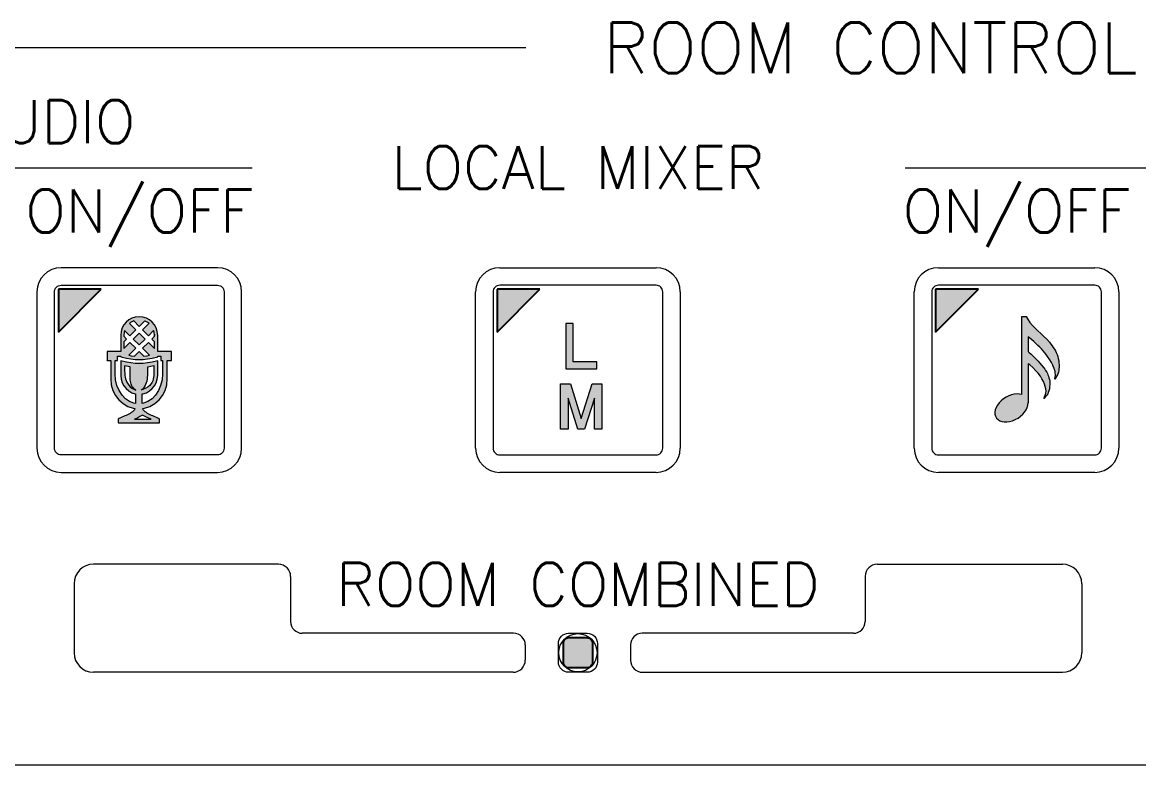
# Model space of a CAD drawing. Header units: inches. Extents: x 4.4 to 24.6, y 1.9 to 17.4.
# Drawn here: x 13.842 to 16.705, y 12.841 to 14.745 of the extents above; entities that cross this region are included whole.
import ezdxf
from ezdxf.enums import TextEntityAlignment as Align

# ---------------------------------------------------------------- set-up
doc = ezdxf.new("R2010")
doc.units = ezdxf.units.IN
doc.header["$LTSCALE"] = 0.4
doc.header["$MEASUREMENT"] = 0
doc.layers.add('ML800-LED', color=251, linetype='Continuous')
doc.layers.add('ML800-OBJECT', color=7, linetype='Continuous', lineweight=15)
doc.layers.add('ML800-TEXT', color=7, linetype='Continuous', lineweight=9)
doc.styles.add('LARGETEXT', font='romans.shx', dxfattribs={"height": 0.09})

msp = doc.modelspace()

# ---------------------------------------------------------------- hatches: boundary and pattern name
at = {"layer": 'ML800-LED'}
for points in [[(14.0444, 14.061), (13.9344, 14.061), (13.9344, 13.951)], [(15.1694, 14.061), (15.0594, 14.061), (15.0594, 13.951)], [(16.2944, 14.061), (16.1844, 14.061), (16.1844, 13.951)], [(15.3042, 13.1525, 0.414214), (15.2909, 13.1657), (15.2429, 13.1657, 0.414214), (15.2297, 13.1525), (15.2297, 13.1045, 0.414214), (15.2429, 13.0912), (15.2909, 13.0912, 0.414214), (15.3042, 13.1045)]]:
    msp.add_hatch(color=256, dxfattribs=at).paths.add_polyline_path(points)
at = {"layer": 'ML800-TEXT'}
h = msp.add_hatch(color=256, dxfattribs=at)
h.paths.add_polyline_path([(14.2246, 13.9013), (14.2036, 13.9013), (14.1891, 13.9013), (14.1891, 13.9423), (14.1876, 13.9523), (14.1851, 13.9613), (14.1806, 13.9693), (14.1751, 13.9763), (14.1681, 13.9823), (14.1601, 13.9863), (14.1511, 13.9893), (14.1416, 13.9903), (14.1316, 13.9893), (14.1231, 13.9863), (14.1151, 13.9823), (14.1081, 13.9763), (14.1021, 13.9693), (14.0976, 13.9613), (14.0951, 13.9523), (14.0941, 13.9423), (14.0941, 13.9013), (14.0596, 13.9013), (14.0596, 13.8785), (14.0598, 13.8783), (14.0686, 13.8783), (14.0686, 13.8313), (14.0696, 13.8158), (14.0741, 13.8013), (14.0806, 13.7883), (14.0896, 13.7768), (14.1001, 13.7673), (14.1126, 13.7603), (14.1261, 13.7558), (14.1308, 13.7552), (14.1294, 13.7518), (14.1275, 13.7493), (14.1244, 13.7463), (14.1214, 13.7443), (14.1184, 13.7423), (14.1149, 13.7403), (14.1119, 13.7388), (14.1079, 13.7373), (14.1044, 13.7358), (14.1009, 13.7343), (14.0974, 13.7328), (14.0939, 13.7313), (14.0904, 13.7293), (14.0874, 13.7273), (14.0874, 13.7183), (14.1939, 13.7183), (14.1939, 13.7273), (14.1909, 13.7293), (14.1874, 13.7313), (14.1839, 13.7328), (14.1804, 13.7343), (14.1769, 13.7358), (14.1734, 13.7373), (14.1694, 13.7388), (14.1664, 13.7403), (14.1629, 13.7423), (14.1599, 13.7443), (14.1569, 13.7463), (14.1537, 13.7493), (14.1519, 13.7518), (14.1505, 13.7551), (14.1556, 13.7558), (14.1691, 13.7603), (14.1816, 13.7673), (14.1926, 13.7768), (14.2011, 13.7883), (14.2081, 13.8013), (14.2121, 13.8158), (14.2136, 13.8313), (14.2136, 13.8783), (14.2246, 13.8783)])
h.paths.add_polyline_path([(14.0801, 13.8783), (14.086, 13.8783), (14.0861, 13.8784), (14.0861, 13.8893), (14.0941, 13.8893), (14.0941, 13.8876), (14.1087, 13.8842), (14.1203, 13.8823), (14.1313, 13.8808), (14.1416, 13.8803), (14.1519, 13.8808), (14.1629, 13.8823), (14.1745, 13.8842), (14.1888, 13.8875), (14.1891, 13.8877), (14.1891, 13.8893), (14.1971, 13.8893), (14.1971, 13.8783), (14.2011, 13.8783), (14.2011, 13.8438), (14.2001, 13.8283), (14.1966, 13.8138), (14.1911, 13.8008), (14.1836, 13.7893), (14.1746, 13.7798), (14.1641, 13.7728), (14.1526, 13.7683), (14.1495, 13.7678), (14.1495, 13.7927), (14.1511, 13.7928), (14.1601, 13.7953), (14.1681, 13.7998), (14.1751, 13.8058), (14.1806, 13.8128), (14.1851, 13.8208), (14.1876, 13.8298), (14.1891, 13.8393), (14.1891, 13.8773), (14.1745, 13.874), (14.1629, 13.872), (14.1519, 13.8706), (14.1416, 13.8701), (14.1313, 13.8706), (14.1203, 13.872), (14.1087, 13.874), (14.0941, 13.8773), (14.0941, 13.8393), (14.0951, 13.8298), (14.0976, 13.8208), (14.1021, 13.8128), (14.1081, 13.8058), (14.1151, 13.7998), (14.1231, 13.7953), (14.1316, 13.7928), (14.1318, 13.7928), (14.1318, 13.7678), (14.1281, 13.7683), (14.1171, 13.7728), (14.1066, 13.7798), (14.0976, 13.7893), (14.0901, 13.8008), (14.0846, 13.8138), (14.0811, 13.8283), (14.0801, 13.8438)], flags=17)
h.paths.add_polyline_path([(14.1021, 13.9088), (14.1021, 13.9258), (14.1093, 13.933), (14.1021, 13.9402), (14.1021, 13.9419), (14.103, 13.9509), (14.1042, 13.9551), (14.1178, 13.9415), (14.1331, 13.9568), (14.1167, 13.9732), (14.1196, 13.9756), (14.1262, 13.979), (14.1274, 13.9794), (14.1416, 13.9652), (14.1557, 13.9794), (14.157, 13.9789), (14.1672, 13.9738), (14.1501, 13.9568), (14.1654, 13.9415), (14.1786, 13.9547), (14.1798, 13.9507), (14.1811, 13.9417), (14.1811, 13.9402), (14.1739, 13.933), (14.1811, 13.9258), (14.1811, 13.9088), (14.1654, 13.9245), (14.1501, 13.9092), (14.1681, 13.8912), (14.1617, 13.8902), (14.1533, 13.8891), (14.1416, 13.9007), (14.1299, 13.8891), (14.1214, 13.8902), (14.1151, 13.8912), (14.1331, 13.9092), (14.1178, 13.9245)], flags=16)
h.paths.add_polyline_path([(14.1041, 13.8642), (14.118, 13.8614), (14.118, 13.8488), (14.1181, 13.8339), (14.1186, 13.829), (14.1196, 13.8245), (14.1212, 13.8169), (14.123, 13.8125), (14.1253, 13.8093), (14.1266, 13.808), (14.1329, 13.8021), (14.1225, 13.8073), (14.1184, 13.8108), (14.1153, 13.8145), (14.1102, 13.8226), (14.1082, 13.8267), (14.1064, 13.8313), (14.1054, 13.8353), (14.1047, 13.8404), (14.1044, 13.8455), (14.1041, 13.8505)], flags=16)
h.paths.add_polyline_path([(14.1263, 13.933), (14.1416, 13.9483), (14.1569, 13.933), (14.1416, 13.9177)], flags=0)
h.paths.add_polyline_path([(14.164, 13.8619), (14.179, 13.8648), (14.179, 13.8501), (14.1789, 13.8399), (14.1776, 13.8308), (14.1764, 13.8262), (14.1747, 13.822), (14.1688, 13.8139), (14.1642, 13.8103), (14.1586, 13.8067), (14.1469, 13.8019), (14.154, 13.8088), (14.1566, 13.8127), (14.1588, 13.8171), (14.1619, 13.826), (14.1628, 13.8304), (14.1633, 13.8353), (14.1636, 13.8398), (14.1639, 13.8452), (14.164, 13.8497)], flags=16)
h.paths.add_polyline_path([(14.1499, 13.738), (14.1582, 13.7333), (14.1618, 13.7315), (14.166, 13.7299), (14.172, 13.7273), (14.1295, 13.7273), (14.1299, 13.7275), (14.1343, 13.7294), (14.1382, 13.7308), (14.143, 13.7341)], flags=16)
h = msp.add_hatch(color=256, dxfattribs=at)
edge = h.paths.add_edge_path()
edge.add_line((16.4464, 13.9536), (16.4391, 13.9613))
edge.add_line((16.4391, 13.9613), (16.4327, 13.968))
edge.add_line((16.4327, 13.968), (16.4264, 13.9756))
edge.add_line((16.4264, 13.9756), (16.4219, 13.9821))
edge.add_line((16.4219, 13.9821), (16.4191, 13.9864))
edge.add_line((16.4191, 13.9864), (16.4168, 13.9906))
edge.add_line((16.4168, 13.9906), (16.4058, 13.9906))
edge.add_line((16.4058, 13.9906), (16.4058, 13.7906))
edge.add_ellipse((16.3791, 13.7564), major_axis=(0.0395, 0.0245), ratio=0.664119, start_angle=28.8921, end_angle=337.7625)
edge.add_line((16.4218, 13.7692), (16.4218, 13.7816))
edge.add_line((16.4218, 13.7816), (16.4218, 13.8695))
edge.add_line((16.4218, 13.8695), (16.4256, 13.8667))
edge.add_line((16.4256, 13.8667), (16.4341, 13.8596))
edge.add_line((16.4341, 13.8596), (16.4417, 13.8518))
edge.add_line((16.4417, 13.8518), (16.4478, 13.8452))
edge.add_line((16.4478, 13.8452), (16.4531, 13.8376))
edge.add_line((16.4531, 13.8376), (16.4569, 13.8312))
edge.add_line((16.4569, 13.8312), (16.4608, 13.8238))
edge.add_line((16.4608, 13.8238), (16.4632, 13.8176))
edge.add_line((16.4632, 13.8176), (16.4656, 13.8113))
edge.add_line((16.4656, 13.8113), (16.467, 13.8052))
edge.add_line((16.467, 13.8052), (16.4675, 13.7991))
edge.add_line((16.4675, 13.7991), (16.467, 13.7941))
edge.add_line((16.467, 13.7941), (16.466, 13.7912))
edge.add_line((16.466, 13.7912), (16.4655, 13.7892))
edge.add_line((16.4655, 13.7892), (16.4637, 13.7844))
edge.add_line((16.4637, 13.7844), (16.4628, 13.7825))
edge.add_line((16.4628, 13.7825), (16.4617, 13.7806))
edge.add_line((16.4617, 13.7806), (16.4672, 13.7861))
edge.add_line((16.4672, 13.7861), (16.4695, 13.7888))
edge.add_line((16.4695, 13.7888), (16.4719, 13.7926))
edge.add_line((16.4719, 13.7926), (16.4731, 13.7955))
edge.add_line((16.4731, 13.7955), (16.4746, 13.8004))
edge.add_line((16.4746, 13.8004), (16.4761, 13.8053))
edge.add_line((16.4761, 13.8053), (16.4766, 13.8103))
edge.add_line((16.4766, 13.8103), (16.477, 13.8152))
edge.add_line((16.477, 13.8152), (16.4772, 13.8203))
edge.add_line((16.4772, 13.8203), (16.477, 13.8253))
edge.add_line((16.477, 13.8253), (16.4762, 13.8294))
edge.add_line((16.4762, 13.8294), (16.4749, 13.8335))
edge.add_line((16.4749, 13.8335), (16.4736, 13.8377))
edge.add_line((16.4736, 13.8377), (16.4725, 13.8408))
edge.add_line((16.4725, 13.8408), (16.4709, 13.845))
edge.add_line((16.4709, 13.845), (16.4692, 13.8481))
edge.add_line((16.4692, 13.8481), (16.4666, 13.8524))
edge.add_line((16.4666, 13.8524), (16.4645, 13.8556))
edge.add_line((16.4645, 13.8556), (16.4622, 13.8589))
edge.add_line((16.4622, 13.8589), (16.4568, 13.8654))
edge.add_line((16.4568, 13.8654), (16.452, 13.8709))
edge.add_line((16.452, 13.8709), (16.447, 13.8764))
edge.add_line((16.447, 13.8764), (16.4412, 13.8826))
edge.add_line((16.4412, 13.8826), (16.4346, 13.8889))
edge.add_line((16.4346, 13.8889), (16.4291, 13.8942))
edge.add_line((16.4291, 13.8942), (16.4238, 13.8991))
edge.add_line((16.4238, 13.8991), (16.4218, 13.9009))
edge.add_line((16.4218, 13.9009), (16.4218, 13.9387))
edge.add_line((16.4218, 13.9387), (16.4256, 13.9355))
edge.add_line((16.4256, 13.9355), (16.4312, 13.9309))
edge.add_line((16.4312, 13.9309), (16.4363, 13.9264))
edge.add_line((16.4363, 13.9264), (16.4423, 13.9208))
edge.add_line((16.4423, 13.9208), (16.4469, 13.9164))
edge.add_line((16.4469, 13.9164), (16.4514, 13.9119))
edge.add_line((16.4514, 13.9119), (16.4556, 13.9075))
edge.add_line((16.4556, 13.9075), (16.4641, 13.8976))
edge.add_line((16.4641, 13.8976), (16.4677, 13.8933))
edge.add_line((16.4677, 13.8933), (16.4714, 13.8879))
edge.add_line((16.4714, 13.8879), (16.4771, 13.8799))
edge.add_line((16.4771, 13.8799), (16.4814, 13.873))
edge.add_line((16.4814, 13.873), (16.4849, 13.8664))
edge.add_line((16.4849, 13.8664), (16.4862, 13.8633))
edge.add_line((16.4862, 13.8633), (16.4886, 13.8575))
edge.add_line((16.4886, 13.8575), (16.4895, 13.8552))
edge.add_line((16.4895, 13.8552), (16.4904, 13.8523))
edge.add_line((16.4904, 13.8523), (16.491, 13.8494))
edge.add_line((16.491, 13.8494), (16.4914, 13.8454))
edge.add_line((16.4914, 13.8454), (16.4917, 13.8424))
edge.add_line((16.4917, 13.8424), (16.4916, 13.8393))
edge.add_line((16.4916, 13.8393), (16.4912, 13.8362))
edge.add_line((16.4912, 13.8362), (16.4904, 13.8326))
edge.add_line((16.4904, 13.8326), (16.4898, 13.8298))
edge.add_line((16.4898, 13.8298), (16.4951, 13.8382))
edge.add_line((16.4951, 13.8382), (16.4974, 13.8425))
edge.add_line((16.4974, 13.8425), (16.4992, 13.8477))
edge.add_line((16.4992, 13.8477), (16.5002, 13.8517))
edge.add_line((16.5002, 13.8517), (16.5008, 13.8578))
edge.add_line((16.5008, 13.8578), (16.501, 13.8601))
edge.add_line((16.501, 13.8601), (16.5014, 13.8669))
edge.add_line((16.5014, 13.8669), (16.5008, 13.872))
edge.add_line((16.5008, 13.872), (16.5, 13.8771))
edge.add_line((16.5, 13.8771), (16.4989, 13.8832))
edge.add_line((16.4989, 13.8832), (16.4974, 13.8884))
edge.add_line((16.4974, 13.8884), (16.4959, 13.8936))
edge.add_line((16.4959, 13.8936), (16.4938, 13.8988))
edge.add_line((16.4938, 13.8988), (16.4918, 13.903))
edge.add_line((16.4918, 13.903), (16.4892, 13.9073))
edge.add_line((16.4892, 13.9073), (16.4862, 13.9116))
edge.add_line((16.4862, 13.9116), (16.483, 13.9159))
edge.add_line((16.483, 13.9159), (16.4797, 13.9202))
edge.add_line((16.4797, 13.9202), (16.4763, 13.9246))
edge.add_line((16.4763, 13.9246), (16.4695, 13.9323))
edge.add_line((16.4695, 13.9323), (16.4612, 13.9401))
edge.add_line((16.4612, 13.9401), (16.4538, 13.9468))
edge.add_line((16.4538, 13.9468), (16.4464, 13.9536))
h = msp.add_hatch(color=256, dxfattribs=at)
h.paths.add_polyline_path([(15.2549, 13.9732), (15.2357, 13.9732), (15.2357, 13.8566), (15.3153, 13.8566), (15.3153, 13.8749), (15.2549, 13.8749)])
h.paths.add_polyline_path([(15.248, 13.8182), (15.2222, 13.8182), (15.2222, 13.7017), (15.2419, 13.7017), (15.2419, 13.7815), (15.2664, 13.7017), (15.2841, 13.7017), (15.3092, 13.7813), (15.3092, 13.7017), (15.3284, 13.7017), (15.3284, 13.8182), (15.303, 13.8182), (15.2755, 13.729)])

# ---------------------------------------------------------------- linework, layer by layer
at = {"layer": 'ML800-LED'}
for p, q in [((13.9344, 13.951), (14.0444, 14.061)), ((13.9344, 14.061), (13.9344, 13.951)), ((14.0444, 14.061), (13.9344, 14.061)), ((15.0594, 13.951), (15.1694, 14.061)), ((15.0594, 14.061), (15.0594, 13.951)), ((15.1694, 14.061), (15.0594, 14.061)), ((16.1844, 13.951), (16.2944, 14.061)), ((16.1844, 14.061), (16.1844, 13.951)), ((16.2944, 14.061), (16.1844, 14.061))]:
    msp.add_line(p, q, dxfattribs=at)
at = {"layer": 'ML800-OBJECT'}
for p, q in [((14.3424, 14.116), (13.9414, 14.116)), ((15.0664, 14.116), (15.4674, 14.116)), ((16.1914, 14.116), (16.5924, 14.116)), ((13.8794, 14.054), (13.8794, 13.653)), ((14.4044, 13.653), (14.4044, 14.054)), ((15.0044, 13.653), (15.0044, 14.054)), ((15.5294, 14.054), (15.5294, 13.653)), ((16.1294, 13.653), (16.1294, 14.054)), ((16.6544, 14.054), (16.6544, 13.653)), ((13.9414, 13.591), (14.3424, 13.591)), ((15.4674, 13.591), (15.0664, 13.591)), ((16.5924, 13.591), (16.1914, 13.591)), ((14.4989, 13.3554), (14.0244, 13.3554)), ((16.0348, 13.3554), (16.5094, 13.3554)), ((14.5299, 13.3244), (14.5299, 13.2085)), ((16.0038, 13.3244), (16.0038, 13.2085)), ((13.9744, 13.3054), (13.9744, 13.1285)), ((16.5594, 13.3054), (16.5594, 13.1285)), ((15.1018, 13.1785), (14.5599, 13.1785)), ((15.9738, 13.1785), (15.4318, 13.1785)), ((15.1318, 13.1485), (15.1318, 13.1095)), ((15.4018, 13.1485), (15.4018, 13.1095)), ((15.1008, 13.0785), (14.0244, 13.0785)), ((15.4328, 13.0785), (16.5094, 13.0785)), ((12.7419, 12.8415), (19.2919, 12.8415))]:
    msp.add_line(p, q, dxfattribs=at)
for points in [[(14.3424, 14.071, -0.414214), (14.3594, 14.054), (14.3594, 13.653, -0.414214), (14.3424, 13.636), (13.9414, 13.636, -0.414214), (13.9244, 13.653), (13.9244, 14.054, -0.414214), (13.9414, 14.071)], [(15.0664, 14.071, 0.414214), (15.0494, 14.054), (15.0494, 13.653, 0.414214), (15.0664, 13.636), (15.4674, 13.636, 0.414214), (15.4844, 13.653), (15.4844, 14.054, 0.414214), (15.4674, 14.071)], [(16.1914, 14.071, 0.414214), (16.1744, 14.054), (16.1744, 13.653, 0.414214), (16.1914, 13.636), (16.5924, 13.636, 0.414214), (16.6094, 13.653), (16.6094, 14.054, 0.414214), (16.5924, 14.071)]]:
    msp.add_lwpolyline(points, format="xyb", close=True, dxfattribs=at)
for centre, radius, start, end in [((13.9414, 14.054), 0.062, 90, 180), ((14.3424, 14.054), 0.062, 0, 90), ((15.0664, 14.054), 0.062, 90, 180), ((15.4674, 14.054), 0.062, 0, 90), ((16.1914, 14.054), 0.062, 90, 180), ((16.5924, 14.054), 0.062, 0, 90), ((13.9414, 13.653), 0.062, 180, 270), ((14.3424, 13.653), 0.062, 270, 0), ((15.0664, 13.653), 0.062, 180, 270), ((15.4674, 13.653), 0.062, 270, 0), ((16.1914, 13.653), 0.062, 180, 270), ((16.5924, 13.653), 0.062, 270, 0), ((14.0244, 13.3054), 0.05, 90, 180), ((14.4989, 13.3244), 0.031, 360, 90), ((16.0348, 13.3244), 0.031, 90, 180), ((16.5094, 13.3054), 0.05, 0, 90), ((14.5599, 13.2085), 0.03, 180, 270), ((15.9738, 13.2085), 0.03, 270, 0), ((15.1018, 13.1485), 0.03, 0, 90), ((15.4318, 13.1485), 0.03, 90, 180), ((14.0244, 13.1285), 0.05, 180, 270), ((16.5094, 13.1285), 0.05, 270, 360), ((15.1008, 13.1095), 0.031, 270, 360), ((15.4328, 13.1095), 0.031, 180, 270)]:
    msp.add_arc(centre, radius, start, end, dxfattribs=at)
at = {"layer": 'ML800-TEXT'}
for p, q in [((12.7794, 14.6804), (15.1335, 14.6804)), ((12.7794, 14.372), (14.4315, 14.372)), ((16.106, 14.372), (19.2544, 14.372))]:
    msp.add_line(p, q, dxfattribs=at)
for points in [[(14.0941, 13.9013), (14.0596, 13.9013), (14.0596, 13.8783), (14.0686, 13.8783), (14.0686, 13.8313), (14.0696, 13.8158), (14.0741, 13.8013), (14.0806, 13.7883), (14.0896, 13.7768), (14.1001, 13.7673), (14.1126, 13.7603), (14.1261, 13.7558), (14.1308, 13.7552), (14.1294, 13.7518), (14.1275, 13.7493), (14.1244, 13.7463), (14.1214, 13.7443), (14.1184, 13.7423), (14.1149, 13.7403), (14.1119, 13.7388), (14.1079, 13.7373), (14.1044, 13.7358), (14.1009, 13.7343), (14.0974, 13.7328), (14.0939, 13.7313), (14.0904, 13.7293), (14.0874, 13.7273), (14.0874, 13.7183), (14.1939, 13.7183), (14.1939, 13.7273), (14.1909, 13.7293), (14.1874, 13.7313), (14.1839, 13.7328), (14.1804, 13.7343), (14.1769, 13.7358), (14.1734, 13.7373), (14.1694, 13.7388), (14.1664, 13.7403), (14.1629, 13.7423), (14.1599, 13.7443), (14.1569, 13.7463), (14.1537, 13.7493), (14.1519, 13.7518), (14.1505, 13.7551), (14.1556, 13.7558), (14.1691, 13.7603), (14.1816, 13.7673), (14.1926, 13.7768), (14.2011, 13.7883), (14.2081, 13.8013), (14.2121, 13.8158), (14.2136, 13.8313), (14.2136, 13.8783), (14.2246, 13.8783), (14.2246, 13.9013), (14.2036, 13.9013), (14.1891, 13.9013), (14.1891, 13.9423), (14.1876, 13.9523), (14.1851, 13.9613), (14.1806, 13.9693), (14.1751, 13.9763), (14.1681, 13.9823), (14.1601, 13.9863), (14.1511, 13.9893), (14.1416, 13.9903), (14.1316, 13.9893), (14.1231, 13.9863), (14.1151, 13.9823), (14.1081, 13.9763), (14.1021, 13.9693), (14.0976, 13.9613), (14.0951, 13.9523), (14.0941, 13.9423), (14.0941, 13.9013)], [(14.1188, 13.975), (14.1196, 13.9756)], [(16.4058, 13.7906), (16.4058, 13.9906), (16.4168, 13.9906), (16.4191, 13.9864), (16.4219, 13.9821), (16.4264, 13.9756), (16.4327, 13.968), (16.4391, 13.9613), (16.4464, 13.9536), (16.4538, 13.9468), (16.4612, 13.9401), (16.4695, 13.9323), (16.4763, 13.9246), (16.4797, 13.9202), (16.483, 13.9159), (16.4862, 13.9116), (16.4892, 13.9073), (16.4918, 13.903), (16.4938, 13.8988), (16.4959, 13.8936), (16.4974, 13.8884), (16.4989, 13.8832), (16.5, 13.8771), (16.5008, 13.872), (16.5014, 13.8669), (16.501, 13.8601), (16.5008, 13.8578), (16.5002, 13.8517), (16.4992, 13.8477), (16.4974, 13.8425), (16.4951, 13.8382), (16.4898, 13.8298), (16.4904, 13.8326), (16.4912, 13.8362), (16.4916, 13.8393), (16.4917, 13.8424), (16.4914, 13.8454), (16.491, 13.8494), (16.4904, 13.8523), (16.4895, 13.8552), (16.4886, 13.8575), (16.4862, 13.8633), (16.4849, 13.8664), (16.4814, 13.873), (16.4771, 13.8799), (16.4714, 13.8879), (16.4677, 13.8933), (16.4641, 13.8976), (16.4556, 13.9075), (16.4514, 13.9119), (16.4469, 13.9164), (16.4423, 13.9208), (16.4363, 13.9264), (16.4312, 13.9309), (16.4256, 13.9355), (16.4218, 13.9387), (16.4218, 13.9009), (16.4238, 13.8991), (16.4291, 13.8942), (16.4346, 13.8889), (16.4412, 13.8826), (16.447, 13.8764), (16.452, 13.8709), (16.4568, 13.8654), (16.4622, 13.8589), (16.4645, 13.8556), (16.4666, 13.8524), (16.4692, 13.8481), (16.4709, 13.845), (16.4725, 13.8408), (16.4736, 13.8377), (16.4749, 13.8335), (16.4762, 13.8294), (16.477, 13.8253), (16.4772, 13.8203), (16.477, 13.8152), (16.4766, 13.8103), (16.4761, 13.8053), (16.4746, 13.8004), (16.4731, 13.7955), (16.4719, 13.7926), (16.4695, 13.7888), (16.4672, 13.7861), (16.4617, 13.7806), (16.4628, 13.7825), (16.4637, 13.7844), (16.4655, 13.7892), (16.466, 13.7912), (16.467, 13.7941), (16.4675, 13.7991), (16.467, 13.8052), (16.4656, 13.8113), (16.4632, 13.8176), (16.4608, 13.8238), (16.4569, 13.8312), (16.4531, 13.8376), (16.4478, 13.8452), (16.4417, 13.8518), (16.4341, 13.8596), (16.4256, 13.8667), (16.4218, 13.8695), (16.4218, 13.7816), (16.4218, 13.7692)], [(14.1806, 13.9449), (14.1811, 13.9417)], [(14.0866, 13.8893), (14.0941, 13.8893), (14.0941, 13.8876), (14.1087, 13.8842), (14.1203, 13.8823), (14.1313, 13.8808), (14.1416, 13.8803), (14.1519, 13.8808), (14.1629, 13.8823), (14.1745, 13.8842), (14.1891, 13.8876), (14.1891, 13.8893), (14.1971, 13.8893), (14.1971, 13.8783), (14.2011, 13.8783), (14.2011, 13.8438), (14.2001, 13.8283), (14.1966, 13.8138), (14.1911, 13.8008), (14.1836, 13.7893), (14.1746, 13.7798), (14.1641, 13.7728), (14.1526, 13.7683), (14.1495, 13.7678), (14.1495, 13.7927), (14.1511, 13.7928), (14.1601, 13.7953), (14.1681, 13.7998), (14.1751, 13.8058), (14.1806, 13.8128), (14.1851, 13.8208), (14.1876, 13.8298), (14.1891, 13.8393), (14.1891, 13.8773), (14.1745, 13.874), (14.1629, 13.872), (14.1519, 13.8706), (14.1416, 13.8701), (14.1313, 13.8706), (14.1203, 13.872), (14.1087, 13.874), (14.0941, 13.8773), (14.0941, 13.8393), (14.0951, 13.8298), (14.0976, 13.8208), (14.1021, 13.8128), (14.1081, 13.8058), (14.1151, 13.7998), (14.1231, 13.7953), (14.1316, 13.7928), (14.1318, 13.7928), (14.1318, 13.7678), (14.1281, 13.7683), (14.1171, 13.7728), (14.1066, 13.7798), (14.0976, 13.7893), (14.0901, 13.8008), (14.0846, 13.8138), (14.0811, 13.8283), (14.0801, 13.8438), (14.0801, 13.8783), (14.0861, 13.8783), (14.0861, 13.8893), (14.0941, 13.8893)], [(14.0941, 13.8876), (14.0941, 13.8893)], [(14.1888, 13.8875), (14.1891, 13.8877)], [(14.0598, 13.8783), (14.0596, 13.8785)], [(14.086, 13.8783), (14.0861, 13.8784)], [(14.1266, 13.808), (14.1253, 13.8093)]]:
    msp.add_lwpolyline(points, dxfattribs=at)
for points in [[(14.1533, 13.8891), (14.1617, 13.8902), (14.1681, 13.8912), (14.1501, 13.9092), (14.1654, 13.9245), (14.1811, 13.9088), (14.1811, 13.9258), (14.1739, 13.933), (14.1811, 13.9402), (14.1811, 13.9417), (14.1798, 13.9507), (14.1786, 13.9547), (14.1654, 13.9415), (14.1501, 13.9568), (14.1672, 13.9738), (14.157, 13.9789), (14.1557, 13.9794), (14.1416, 13.9652), (14.1274, 13.9794), (14.1262, 13.979), (14.1196, 13.9756), (14.1167, 13.9732), (14.1331, 13.9568), (14.1178, 13.9415), (14.1042, 13.9551), (14.103, 13.9509), (14.1021, 13.9419), (14.1021, 13.9402), (14.1093, 13.933), (14.1021, 13.9258), (14.1021, 13.9088), (14.1178, 13.9245), (14.1331, 13.9092), (14.1151, 13.8912), (14.1214, 13.8902), (14.1299, 13.8891), (14.1416, 13.9007)], [(14.1263, 13.933), (14.1416, 13.9483), (14.1569, 13.933), (14.1416, 13.9177)], [(15.3153, 13.8566), (15.3153, 13.8749), (15.2549, 13.8749), (15.2549, 13.9732), (15.2357, 13.9732), (15.2357, 13.8566)], [(14.1041, 13.8505), (14.1044, 13.8455), (14.1047, 13.8404), (14.1054, 13.8353), (14.1064, 13.8313), (14.1082, 13.8267), (14.1102, 13.8226), (14.1153, 13.8145), (14.1184, 13.8108), (14.1225, 13.8073), (14.1329, 13.8021), (14.1254, 13.8091), (14.123, 13.8125), (14.1212, 13.8169), (14.1196, 13.8245), (14.1186, 13.829), (14.1181, 13.8339), (14.118, 13.8488), (14.118, 13.8614), (14.1041, 13.8642)], [(14.179, 13.8501), (14.1789, 13.8399), (14.1776, 13.8308), (14.1764, 13.8262), (14.1747, 13.822), (14.1688, 13.8139), (14.1642, 13.8103), (14.1586, 13.8067), (14.1469, 13.8019), (14.154, 13.8088), (14.1566, 13.8127), (14.1588, 13.8171), (14.1619, 13.826), (14.1628, 13.8304), (14.1633, 13.8353), (14.1636, 13.8398), (14.1639, 13.8452), (14.164, 13.8497), (14.164, 13.8619), (14.179, 13.8648)], [(15.2222, 13.7017), (15.2222, 13.8182), (15.248, 13.8182), (15.2755, 13.729), (15.303, 13.8182), (15.3284, 13.8182), (15.3284, 13.7017), (15.3092, 13.7017), (15.3092, 13.7813), (15.2841, 13.7017), (15.2664, 13.7017), (15.2419, 13.7815), (15.2419, 13.7017)], [(14.172, 13.7273), (14.166, 13.7299), (14.1618, 13.7315), (14.1582, 13.7333), (14.1499, 13.738), (14.143, 13.7341), (14.1382, 13.7308), (14.1343, 13.7294), (14.1299, 13.7275), (14.1295, 13.7273)]]:
    msp.add_lwpolyline(points, close=True, dxfattribs=at)
for points in [[(15.2169, 13.1525, -0.414214), (15.2429, 13.1785), (15.2909, 13.1785, -0.414214), (15.3169, 13.1525), (15.3169, 13.1045, -0.414214), (15.2909, 13.0785), (15.2429, 13.0785, -0.414214), (15.2169, 13.1045)], [(15.3059, 13.1525, 0.414214), (15.2909, 13.1675), (15.2429, 13.1675, 0.414214), (15.2279, 13.1525), (15.2279, 13.1045, 0.414214), (15.2429, 13.0895), (15.2909, 13.0895, 0.414214), (15.3059, 13.1045)], [(15.3042, 13.1525, 0.414214), (15.2909, 13.1657), (15.2429, 13.1657, 0.414214), (15.2297, 13.1525), (15.2297, 13.1045, 0.414214), (15.2429, 13.0912), (15.2909, 13.0912, 0.414214), (15.3042, 13.1045)]]:
    msp.add_lwpolyline(points, format="xyb", close=True, dxfattribs=at)
msp.add_circle((15.2669, 13.1285), 0.049, dxfattribs=at)
msp.add_ellipse((16.3791, 13.7564), major_axis=(0.0395, 0.0245), ratio=0.664119, start_param=0.504262, end_param=5.895068, dxfattribs=at)

# ---------------------------------------------------------------- texts
at = {"layer": 'ML800-TEXT', "style": 'LARGETEXT'}
for s, height, p in [('ROOM CONTROL', 0.13, (16.0169, 14.6801)), ('SPEECH AUDIO', 0.11, (13.5919, 14.4905)), ('LOCAL MIXER', 0.11, (15.2669, 14.373)), ('ON/OFF', 0.11, (14.1419, 14.2535)), ('ON/OFF', 0.11, (16.3919, 14.2535)), ('ROOM COMBINED', 0.11, (15.2669, 13.304))]:
    msp.add_text(s, height=height, dxfattribs=at).set_placement(p, align=Align.MIDDLE)

doc.saveas('drawing.dxf')
